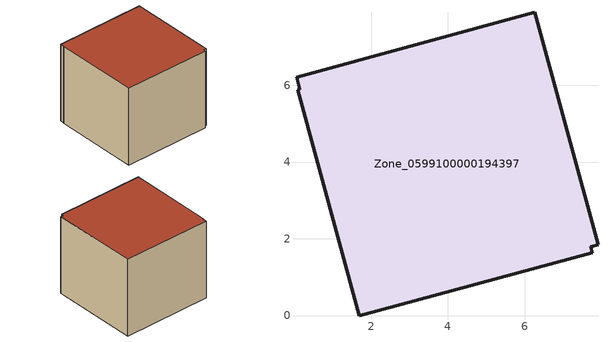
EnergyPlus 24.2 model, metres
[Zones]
Zone_0599100000194397
 floor ground (C_G): 6.27,7.9 7.91,1.84 7.72,1.79 7.76,1.64 1.68,0 0.09,5.88 0.14,5.9 0.05,6.22 z0
 wall outside (C_F): 7.91,1.84 6.27,7.9 0.05,6.22 0.14,5.9 0.09,5.88 1.68,0 7.76,1.64 7.72,1.79 7.91,1.84 z0:5.71
 roof outside (C_R): 7.76,1.64 7.72,1.79 7.91,1.84 6.27,7.9 0.05,6.22 0.14,5.9 0.09,5.88 1.68,0 z5.71
[BUILDING]
Pand.0599100000194397: North Axis=0; Terrain=City; Loads Convergence Tolerance Value=0.04; Temperature Convergence Tolerance Value=0.4; Solar Distribution=FullExterior; Maximum Number of Warmup Days=25; Minimum Number of Warmup Days=1
[Site:Location]
Rotterdam.The.Hague.AP_ZH_NLD Design_Conditions: Latitude=51.96; Longitude=4.45; Time Zone=1; Elevation=-4.5
[SITE:GROUNDTEMPERATURE:BUILDINGSURFACE]
18, 18, 18, 18, 18, 18, 18, 18, 18, 18, 18, 18
[MATERIAL] Thermal Absorptance=0.9; Solar Absorptance=0.7; Visible Absorptance=0.7
Name | Roughness | Thickness | Conductivity | Density | Specific Heat
G.TC.1946-1964 | MediumSmooth | 0.15 | 1 | 540 | 1210
F.TC.1946-1964 | Rough | 0.3 | 0.857143 | 1920 | 840
R.TC.1946-1964 | MediumRough | 0.2 | 0.235294 | 1500 | 1000
[CONSTRUCTION]
C_G: G.TC.1946-1964
C_F: F.TC.1946-1964
C_R: R.TC.1946-1964
[ZONE]
Zone_0599100000194397: Type=1; Multiplier=1; Ceiling Height=Autocalculate; Volume=Autocalculate; Floor Area=autocalculate; Part of Total Floor Area=Yes
[ZONEINFILTRATION:DESIGNFLOWRATE]
Infil_Zone_0599100000194397: Zone or ZoneList or Space or SpaceList=Zone_0599100000194397; Schedule=AlwaysOn; Design Flow Rate Calculation Method=Flow/Area; Flow Rate per Floor Area=0.003; Constant Term Coefficient=1; Temperature Term Coefficient=0; Velocity Term Coefficient=0; Velocity Squared Term Coefficient=0
[HVACTEMPLATE:ZONE:IDEALLOADSAIRSYSTEM]
Zone_0599100000194397: Maximum Heating Supply Air Temperature=50; Minimum Cooling Supply Air Temperature=13; Maximum Heating Supply Air Humidity Ratio=0.0156; Minimum Cooling Supply Air Humidity Ratio=0.0077; Heating Limit=NoLimit; Cooling Limit=NoLimit; Dehumidification Control Type=ConstantSensibleHeatRatio; Cooling Sensible Heat Ratio=0.7; Dehumidification Setpoint=60; Humidification Control Type=None; Humidification Setpoint=30; Outdoor Air Method=None; Outdoor Air Flow Rate per Person=0.00944; Outdoor Air Flow Rate per Zone Floor Area=0; Outdoor Air Flow Rate per Zone=0; Demand Controlled Ventilation Type=None; Outdoor Air Economizer Type=NoEconomizer; Heat Recovery Type=None; Sensible Heat Recovery Effectiveness=0.7; Latent Heat Recovery Effectiveness=0.65
[ZONECONTROL:THERMOSTAT]
ThermostatControl_Zone_0599100000194397: Zone or ZoneList=Zone_0599100000194397; Control Type Schedule=DualSetpointControlType; Control 1=Thermostat_Zone_0599100000194397; Temperature Difference Between Cutout And Setpoint=0
[THERMOSTATSETPOINT:DUALSETPOINT]
Thermostat_Zone_0599100000194397: Heating Setpoint Temperature Schedule=HeatingSetpoint_Zone_0599100000194397; Cooling Setpoint Temperature Schedule=CoolingSetpoint_Zone_0599100000194397
[SCHEDULE:COMPACT]
HeatingSetpoint_Zone_0599100000194397: Through: 12/31, For: AllDays, Until: 24:00, 21
CoolingSetpoint_Zone_0599100000194397: Through: 12/31, For: AllDays, Until: 24:00, 24
DualSetpointControlType: Through: 12/31, For: AllDays, Until: 24:00, 4
AlwaysOn: Through: 12/31, For: AllDays, Until: 24:00, 1
